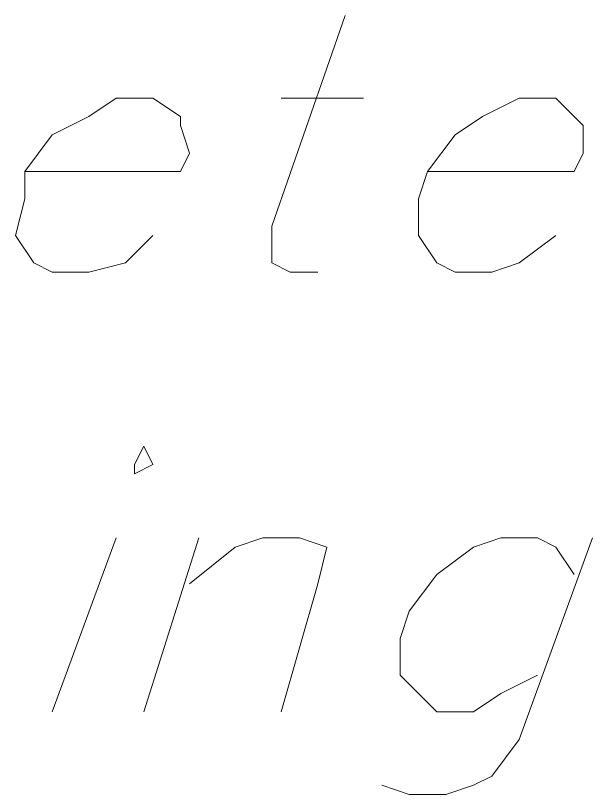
# Model space of a CAD drawing. Header units: inches. Extents: x 10 to 486, y 7 to 426.
# Drawn here: x 354.61 to 358.81, y 13.82 to 19.48 of the extents above; entities that cross this region are included whole.
import ezdxf

# ---------------------------------------------------------------- set-up
doc = ezdxf.new("R2010")
doc.units = ezdxf.units.IN
doc.header["$LTSCALE"] = 3
doc.header["$MEASUREMENT"] = 0
doc.layers.add('PDF_Geometry', color=7, linetype='Continuous', true_color=0x999999)

msp = doc.modelspace()

# ---------------------------------------------------------------- linework, layer by layer
at = {"layer": 'PDF_Geometry', "color": 8, "lineweight": 13, "true_color": 0x767676}
for points in [[(357.01, 19.4832), (356.4767, 17.9498), (356.4767, 17.6832), (356.61, 17.6165), (356.81, 17.6165)], [(354.6767, 18.3498), (355.81, 18.3498), (355.8767, 18.4832), (355.81, 18.6832), (355.81, 18.7498), (355.61, 18.8832), (355.3434, 18.8832), (355.1434, 18.7498), (354.8767, 18.6165), (354.6767, 18.3498), (354.6767, 18.1498), (354.61, 17.8832), (354.7434, 17.6832), (354.8767, 17.6165), (355.1434, 17.6165), (355.41, 17.6832), (355.61, 17.8832)], [(356.5434, 18.8832), (357.1434, 18.8832)], [(357.61, 18.3498), (358.6767, 18.3498), (358.7434, 18.4832), (358.7434, 18.6832), (358.6767, 18.7498), (358.5434, 18.8832), (358.2767, 18.8832), (358.01, 18.7498), (357.81, 18.6165), (357.61, 18.3498), (357.5434, 18.1498), (357.5434, 17.8832), (357.6767, 17.6832), (357.81, 17.6165), (358.0767, 17.6165), (358.2767, 17.6832), (358.5434, 17.8832)], [(355.3434, 15.6832), (354.8767, 14.4165)], [(355.5434, 14.4165), (355.9434, 15.6832)], [(355.8767, 15.3498), (356.21, 15.6165), (356.41, 15.6832), (356.6767, 15.6832), (356.8767, 15.6165), (356.81, 15.3498), (356.5434, 14.4165)], [(358.81, 15.6832), (358.2767, 14.2165), (358.0767, 13.9498), (357.9434, 13.8832), (357.7434, 13.8165), (357.4767, 13.8165), (357.2767, 13.8832)], [(358.6767, 15.4165), (358.5434, 15.6165), (358.41, 15.6832), (358.1434, 15.6832), (357.9434, 15.6165), (357.6767, 15.4165), (357.4767, 15.1498), (357.41, 14.9498), (357.41, 14.6832), (357.5434, 14.5498), (357.6767, 14.4165), (357.9434, 14.4165), (358.1434, 14.5498), (358.41, 14.6832)]]:
    msp.add_lwpolyline(points, dxfattribs=at)
msp.add_lwpolyline([(355.4767, 16.2165), (355.4767, 16.1498), (355.61, 16.2165), (355.5434, 16.3498)], close=True, dxfattribs=at)

doc.saveas('drawing.dxf')
